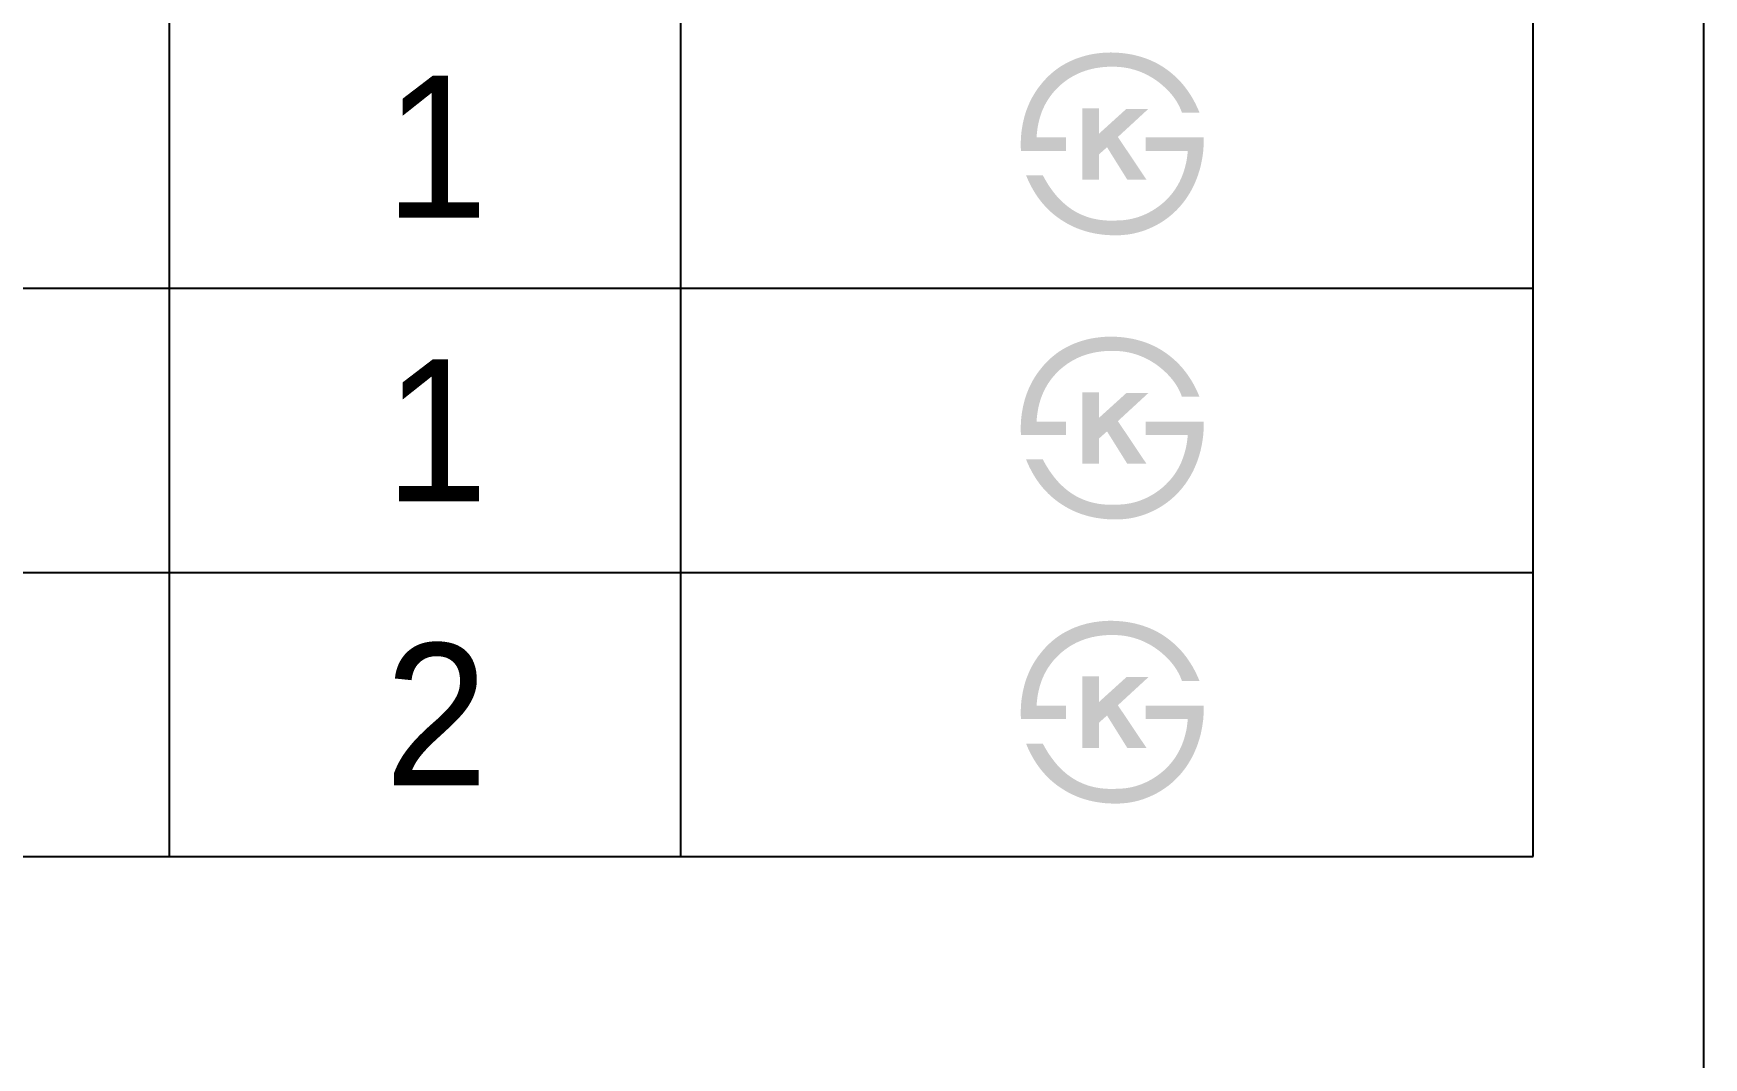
# Model space of a CAD drawing. Header units: millimetres. Extents: x 4685 to 8485, y -6769 to -4172.
# Drawn here: x 6191.1 to 6485.1, y -4737.6 to -4557.3 of the extents above; entities that cross this region are included whole.
import ezdxf
from ezdxf.enums import TextEntityAlignment as Align

# ---------------------------------------------------------------- set-up
doc = ezdxf.new("R2010")
doc.units = ezdxf.units.MM
doc.layers.add('TEXT', color=7, linetype='Continuous')
doc.layers.add('도각라인', color=7, linetype='Continuous')
doc.styles.add('타이틀', font='H2GTRM.TTF', dxfattribs={"height": 25})

msp = doc.modelspace()

# ---------------------------------------------------------------- hatches: boundary and pattern name
at = {"layer": 'TEXT'}
for points in [[(6364.95, -4578.01), (6364.93, -4577.6), (6364.92, -4577.19), (6364.92, -4576.78), (6364.92, -4576.37), (6364.94, -4575.97), (6364.96, -4575.57), (6364.99, -4575.17), (6365.03, -4574.77), (6365.08, -4574.38), (6365.14, -4573.98), (6365.21, -4573.59), (6365.28, -4573.2), (6365.36, -4572.81), (6365.46, -4572.43), (6365.55, -4572.04), (6365.66, -4571.66), (6365.78, -4571.28), (6365.91, -4570.89), (6366.05, -4570.52), (6366.2, -4570.15), (6366.35, -4569.79), (6366.51, -4569.43), (6366.69, -4569.08), (6366.86, -4568.73), (6367.05, -4568.39), (6367.25, -4568.06), (6367.45, -4567.73), (6367.66, -4567.41), (6367.88, -4567.09), (6368.11, -4566.78), (6368.35, -4566.48), (6368.85, -4565.86), (6369.12, -4565.56), (6369.4, -4565.26), (6369.68, -4564.97), (6369.97, -4564.7), (6370.26, -4564.43), (6370.57, -4564.17), (6370.88, -4563.92), (6371.2, -4563.67), (6371.52, -4563.44), (6371.85, -4563.22), (6372.19, -4563), (6372.54, -4562.8), (6372.89, -4562.6), (6373.25, -4562.42), (6373.62, -4562.24), (6374.02, -4562.06), (6374.43, -4561.88), (6374.84, -4561.73), (6375.27, -4561.58), (6375.69, -4561.44), (6376.13, -4561.32), (6376.56, -4561.2), (6377.01, -4561.1), (6377.46, -4561.01), (6377.92, -4560.93), (6378.38, -4560.87), (6378.85, -4560.81), (6379.33, -4560.76), (6379.81, -4560.73), (6380.3, -4560.71), (6380.79, -4560.7), (6381.55, -4560.72), (6381.93, -4560.74), (6382.3, -4560.77), (6382.67, -4560.8), (6383.03, -4560.84), (6383.39, -4560.89), (6383.75, -4560.94), (6384.1, -4561), (6384.45, -4561.06), (6384.79, -4561.13), (6385.13, -4561.21), (6385.47, -4561.3), (6385.8, -4561.39), (6386.13, -4561.48), (6386.46, -4561.59), (6386.78, -4561.7), (6387.1, -4561.81), (6387.41, -4561.93), (6387.72, -4562.06), (6388.03, -4562.2), (6388.33, -4562.34), (6388.63, -4562.49), (6388.93, -4562.64), (6389.22, -4562.8), (6389.51, -4562.97), (6389.79, -4563.14), (6390.07, -4563.32), (6390.35, -4563.51), (6390.62, -4563.7), (6390.89, -4563.9), (6391.15, -4564.1), (6391.57, -4564.45), (6391.98, -4564.8), (6392.38, -4565.18), (6392.76, -4565.56), (6393.13, -4565.96), (6393.49, -4566.37), (6393.83, -4566.8), (6394.16, -4567.24), (6394.48, -4567.7), (6394.79, -4568.17), (6395.09, -4568.65), (6395.37, -4569.15), (6395.64, -4569.66), (6395.89, -4570.18), (6396.14, -4570.72), (6396.37, -4571.27), (6396.37, -4571.27), (6393.27, -4571.27), (6393.27, -4571.27), (6393.21, -4571.09), (6393.14, -4570.92), (6393.07, -4570.74), (6393, -4570.57), (6392.93, -4570.4), (6392.85, -4570.23), (6392.76, -4570.06), (6392.67, -4569.89), (6392.58, -4569.72), (6392.49, -4569.55), (6392.39, -4569.39), (6392.28, -4569.22), (6392.18, -4569.06), (6392.07, -4568.89), (6391.95, -4568.73), (6391.83, -4568.57), (6391.71, -4568.4), (6391.58, -4568.24), (6391.32, -4567.93), (6391.04, -4567.61), (6390.74, -4567.3), (6390.43, -4566.99), (6390.1, -4566.69), (6389.76, -4566.39), (6389.4, -4566.09), (6389.17, -4565.91), (6388.94, -4565.74), (6388.7, -4565.57), (6388.47, -4565.41), (6388.23, -4565.26), (6387.99, -4565.11), (6387.75, -4564.96), (6387.5, -4564.83), (6387.26, -4564.69), (6387.01, -4564.57), (6386.76, -4564.44), (6386.5, -4564.33), (6386.25, -4564.22), (6386, -4564.11), (6385.74, -4564.02), (6385.48, -4563.92), (6385.22, -4563.84), (6384.95, -4563.75), (6384.69, -4563.68), (6384.42, -4563.61), (6384.15, -4563.54), (6383.88, -4563.48), (6383.61, -4563.43), (6383.33, -4563.38), (6383.06, -4563.34), (6382.78, -4563.3), (6382.5, -4563.27), (6382.21, -4563.25), (6381.93, -4563.23), (6381.64, -4563.21), (6381.36, -4563.2), (6381.07, -4563.2), (6380.72, -4563.2), (6380.37, -4563.21), (6380.03, -4563.23), (6379.7, -4563.25), (6379.37, -4563.28), (6379.04, -4563.32), (6378.71, -4563.36), (6378.39, -4563.41), (6378.07, -4563.46), (6377.76, -4563.53), (6377.45, -4563.59), (6377.14, -4563.67), (6376.84, -4563.75), (6376.54, -4563.84), (6376.24, -4563.93), (6375.95, -4564.04), (6375.66, -4564.14), (6375.38, -4564.26), (6375.1, -4564.38), (6374.82, -4564.5), (6374.55, -4564.64), (6374.28, -4564.78), (6374.01, -4564.93), (6373.75, -4565.08), (6373.49, -4565.24), (6373.24, -4565.4), (6372.99, -4565.58), (6372.74, -4565.76), (6372.5, -4565.94), (6372.26, -4566.14), (6372.02, -4566.33), (6371.79, -4566.54), (6371.56, -4566.76), (6371.33, -4566.98), (6371.11, -4567.21), (6370.9, -4567.44), (6370.69, -4567.67), (6370.49, -4567.91), (6370.3, -4568.16), (6370.12, -4568.4), (6369.94, -4568.66), (6369.76, -4568.91), (6369.6, -4569.17), (6369.44, -4569.44), (6369.29, -4569.71), (6369.14, -4569.98), (6369.01, -4570.26), (6368.87, -4570.55), (6368.75, -4570.83), (6368.63, -4571.12), (6368.52, -4571.42), (6368.42, -4571.72), (6368.32, -4572.02), (6368.23, -4572.33), (6368.15, -4572.65), (6368.07, -4572.96), (6368, -4573.28), (6367.94, -4573.61), (6367.88, -4573.94), (6367.83, -4574.28), (6367.79, -4574.61), (6367.75, -4574.96), (6367.72, -4575.31), (6367.7, -4575.66), (6367.7, -4575.66), (6372.88, -4575.66), (6372.88, -4575.66), (6372.88, -4575.66), (6372.88, -4578.01), (6372.88, -4578.01), (6372.88, -4578.01), (6364.95, -4578.01)], [(6378.71, -4574.97), (6383.51, -4570.62), (6387.38, -4570.62), (6382.01, -4575.57), (6387.04, -4583.07), (6383.66, -4583.07), (6380.1, -4577.37), (6378.71, -4578.61), (6378.71, -4583.07), (6375.76, -4583.07), (6375.76, -4570.5), (6378.71, -4570.5)], [(6397.12, -4575.66), (6397.12, -4576.1), (6397.12, -4576.53), (6397.1, -4576.97), (6397.08, -4577.4), (6397.05, -4577.83), (6397.01, -4578.26), (6396.95, -4578.68), (6396.89, -4579.1), (6396.82, -4579.52), (6396.74, -4579.94), (6396.65, -4580.35), (6396.56, -4580.77), (6396.45, -4581.18), (6396.33, -4581.58), (6396.2, -4581.99), (6396.07, -4582.39), (6395.93, -4582.77), (6395.78, -4583.15), (6395.62, -4583.53), (6395.46, -4583.9), (6395.29, -4584.26), (6395.11, -4584.62), (6394.92, -4584.97), (6394.73, -4585.31), (6394.52, -4585.65), (6394.31, -4585.99), (6394.09, -4586.31), (6393.87, -4586.64), (6393.63, -4586.95), (6393.39, -4587.26), (6393.14, -4587.57), (6392.88, -4587.86), (6392.61, -4588.16), (6392.34, -4588.44), (6392.05, -4588.72), (6391.77, -4588.98), (6391.48, -4589.24), (6391.18, -4589.49), (6390.88, -4589.73), (6390.57, -4589.96), (6390.25, -4590.19), (6389.93, -4590.4), (6389.61, -4590.61), (6389.28, -4590.81), (6388.94, -4591), (6388.6, -4591.18), (6388.25, -4591.35), (6387.89, -4591.52), (6387.53, -4591.68), (6387.16, -4591.83), (6386.78, -4591.98), (6386.41, -4592.11), (6386.03, -4592.23), (6385.65, -4592.34), (6385.26, -4592.44), (6384.88, -4592.53), (6384.49, -4592.61), (6384.09, -4592.68), (6383.7, -4592.74), (6383.3, -4592.78), (6382.9, -4592.82), (6382.49, -4592.85), (6382.08, -4592.86), (6381.67, -4592.87), (6381.01, -4592.86), (6380.35, -4592.84), (6379.71, -4592.79), (6379.07, -4592.72), (6378.45, -4592.63), (6378.14, -4592.58), (6377.83, -4592.52), (6377.53, -4592.46), (6377.23, -4592.39), (6376.93, -4592.32), (6376.64, -4592.24), (6376.35, -4592.16), (6376.06, -4592.07), (6375.77, -4591.98), (6375.48, -4591.88), (6375.2, -4591.78), (6374.92, -4591.67), (6374.64, -4591.56), (6374.37, -4591.44), (6374.1, -4591.31), (6373.83, -4591.19), (6373.56, -4591.05), (6373.29, -4590.91), (6373.03, -4590.77), (6372.77, -4590.62), (6372.52, -4590.46), (6371.99, -4590.13), (6371.73, -4589.95), (6371.47, -4589.77), (6371.22, -4589.58), (6370.97, -4589.39), (6370.72, -4589.19), (6370.48, -4588.98), (6370.24, -4588.78), (6370.01, -4588.56), (6369.78, -4588.35), (6369.56, -4588.12), (6369.34, -4587.9), (6369.12, -4587.66), (6368.91, -4587.43), (6368.7, -4587.18), (6368.5, -4586.94), (6368.3, -4586.68), (6368.11, -4586.43), (6367.92, -4586.16), (6367.74, -4585.9), (6367.56, -4585.63), (6367.38, -4585.35), (6367.21, -4585.07), (6367.04, -4584.78), (6366.88, -4584.49), (6366.72, -4584.19), (6366.56, -4583.89), (6366.41, -4583.59), (6366.12, -4582.96), (6365.85, -4582.31), (6365.85, -4582.31), (6368.8, -4582.31), (6368.8, -4582.31), (6369.03, -4582.74), (6369.26, -4583.15), (6369.5, -4583.55), (6369.74, -4583.94), (6369.99, -4584.32), (6370.25, -4584.69), (6370.51, -4585.04), (6370.77, -4585.39), (6371.04, -4585.72), (6371.31, -4586.04), (6371.59, -4586.35), (6371.88, -4586.65), (6372.17, -4586.93), (6372.47, -4587.2), (6372.77, -4587.46), (6373.07, -4587.71), (6373.3, -4587.89), (6373.53, -4588.05), (6373.76, -4588.22), (6373.99, -4588.37), (6374.23, -4588.52), (6374.47, -4588.66), (6374.71, -4588.8), (6374.96, -4588.93), (6375.21, -4589.05), (6375.46, -4589.17), (6375.71, -4589.29), (6375.97, -4589.39), (6376.23, -4589.49), (6376.49, -4589.59), (6376.76, -4589.68), (6377.03, -4589.76), (6377.3, -4589.84), (6377.57, -4589.91), (6377.85, -4589.97), (6378.13, -4590.03), (6378.41, -4590.08), (6378.69, -4590.13), (6378.98, -4590.17), (6379.27, -4590.2), (6379.56, -4590.23), (6379.86, -4590.26), (6380.16, -4590.27), (6380.46, -4590.28), (6380.76, -4590.29), (6381.07, -4590.29), (6381.38, -4590.28), (6382.24, -4590.25), (6382.51, -4590.24), (6382.78, -4590.22), (6383.05, -4590.2), (6383.32, -4590.17), (6383.58, -4590.13), (6383.85, -4590.09), (6384.11, -4590.04), (6384.37, -4589.99), (6384.63, -4589.93), (6384.89, -4589.86), (6385.14, -4589.8), (6385.39, -4589.72), (6385.65, -4589.64), (6385.9, -4589.55), (6386.15, -4589.46), (6386.39, -4589.36), (6386.64, -4589.26), (6386.88, -4589.15), (6387.12, -4589.04), (6387.36, -4588.92), (6387.6, -4588.79), (6387.84, -4588.66), (6388.07, -4588.53), (6388.31, -4588.38), (6388.54, -4588.24), (6388.77, -4588.08), (6389, -4587.92), (6389.22, -4587.76), (6389.45, -4587.59), (6389.67, -4587.41), (6389.93, -4587.2), (6390.18, -4586.98), (6390.42, -4586.75), (6390.65, -4586.52), (6390.88, -4586.28), (6391.1, -4586.04), (6391.31, -4585.8), (6391.52, -4585.55), (6391.72, -4585.29), (6391.91, -4585.03), (6392.1, -4584.76), (6392.27, -4584.49), (6392.44, -4584.22), (6392.61, -4583.93), (6392.76, -4583.65), (6392.91, -4583.36), (6393.05, -4583.06), (6393.19, -4582.76), (6393.31, -4582.45), (6393.43, -4582.14), (6393.55, -4581.82), (6393.65, -4581.5), (6393.75, -4581.18), (6393.84, -4580.84), (6393.93, -4580.51), (6394.01, -4580.17), (6394.08, -4579.82), (6394.14, -4579.47), (6394.19, -4579.11), (6394.24, -4578.75), (6394.28, -4578.38), (6394.32, -4578.01), (6394.32, -4578.01), (6386.89, -4578.01), (6386.89, -4578.01), (6386.89, -4578.01), (6386.89, -4575.66), (6386.89, -4575.66), (6386.89, -4575.66), (6397.12, -4575.66)], [(6364.95, -4628.01), (6364.93, -4627.6), (6364.92, -4627.19), (6364.92, -4626.78), (6364.92, -4626.37), (6364.94, -4625.97), (6364.96, -4625.57), (6364.99, -4625.17), (6365.03, -4624.77), (6365.08, -4624.38), (6365.14, -4623.98), (6365.21, -4623.59), (6365.28, -4623.2), (6365.36, -4622.81), (6365.46, -4622.43), (6365.55, -4622.04), (6365.66, -4621.66), (6365.78, -4621.28), (6365.91, -4620.89), (6366.05, -4620.52), (6366.2, -4620.15), (6366.35, -4619.79), (6366.51, -4619.43), (6366.69, -4619.08), (6366.86, -4618.73), (6367.05, -4618.39), (6367.25, -4618.06), (6367.45, -4617.73), (6367.66, -4617.41), (6367.88, -4617.09), (6368.11, -4616.78), (6368.35, -4616.48), (6368.85, -4615.86), (6369.12, -4615.56), (6369.4, -4615.26), (6369.68, -4614.97), (6369.97, -4614.7), (6370.26, -4614.43), (6370.57, -4614.17), (6370.88, -4613.92), (6371.2, -4613.67), (6371.52, -4613.44), (6371.85, -4613.22), (6372.19, -4613), (6372.54, -4612.8), (6372.89, -4612.6), (6373.25, -4612.42), (6373.62, -4612.24), (6374.02, -4612.06), (6374.43, -4611.88), (6374.84, -4611.73), (6375.27, -4611.58), (6375.69, -4611.44), (6376.13, -4611.32), (6376.56, -4611.2), (6377.01, -4611.1), (6377.46, -4611.01), (6377.92, -4610.93), (6378.38, -4610.87), (6378.85, -4610.81), (6379.33, -4610.76), (6379.81, -4610.73), (6380.3, -4610.71), (6380.79, -4610.7), (6381.55, -4610.72), (6381.93, -4610.74), (6382.3, -4610.77), (6382.67, -4610.8), (6383.03, -4610.84), (6383.39, -4610.89), (6383.75, -4610.94), (6384.1, -4611), (6384.45, -4611.06), (6384.79, -4611.13), (6385.13, -4611.21), (6385.47, -4611.3), (6385.8, -4611.39), (6386.13, -4611.48), (6386.46, -4611.59), (6386.78, -4611.7), (6387.1, -4611.81), (6387.41, -4611.93), (6387.72, -4612.06), (6388.03, -4612.2), (6388.33, -4612.34), (6388.63, -4612.49), (6388.93, -4612.64), (6389.22, -4612.8), (6389.51, -4612.97), (6389.79, -4613.14), (6390.07, -4613.32), (6390.35, -4613.51), (6390.62, -4613.7), (6390.89, -4613.9), (6391.15, -4614.1), (6391.57, -4614.45), (6391.98, -4614.8), (6392.38, -4615.18), (6392.76, -4615.56), (6393.13, -4615.96), (6393.49, -4616.37), (6393.83, -4616.8), (6394.16, -4617.24), (6394.48, -4617.7), (6394.79, -4618.17), (6395.09, -4618.65), (6395.37, -4619.15), (6395.64, -4619.66), (6395.89, -4620.18), (6396.14, -4620.72), (6396.37, -4621.27), (6396.37, -4621.27), (6393.27, -4621.27), (6393.27, -4621.27), (6393.21, -4621.09), (6393.14, -4620.92), (6393.07, -4620.74), (6393, -4620.57), (6392.93, -4620.4), (6392.85, -4620.23), (6392.76, -4620.06), (6392.67, -4619.89), (6392.58, -4619.72), (6392.49, -4619.55), (6392.39, -4619.39), (6392.28, -4619.22), (6392.18, -4619.06), (6392.07, -4618.89), (6391.95, -4618.73), (6391.83, -4618.57), (6391.71, -4618.4), (6391.58, -4618.24), (6391.32, -4617.93), (6391.04, -4617.61), (6390.74, -4617.3), (6390.43, -4616.99), (6390.1, -4616.69), (6389.76, -4616.39), (6389.4, -4616.09), (6389.17, -4615.91), (6388.94, -4615.74), (6388.7, -4615.57), (6388.47, -4615.41), (6388.23, -4615.26), (6387.99, -4615.11), (6387.75, -4614.96), (6387.5, -4614.83), (6387.26, -4614.69), (6387.01, -4614.57), (6386.76, -4614.44), (6386.5, -4614.33), (6386.25, -4614.22), (6386, -4614.11), (6385.74, -4614.02), (6385.48, -4613.92), (6385.22, -4613.84), (6384.95, -4613.75), (6384.69, -4613.68), (6384.42, -4613.61), (6384.15, -4613.54), (6383.88, -4613.48), (6383.61, -4613.43), (6383.33, -4613.38), (6383.06, -4613.34), (6382.78, -4613.3), (6382.5, -4613.27), (6382.21, -4613.25), (6381.93, -4613.23), (6381.64, -4613.21), (6381.36, -4613.2), (6381.07, -4613.2), (6380.72, -4613.2), (6380.37, -4613.21), (6380.03, -4613.23), (6379.7, -4613.25), (6379.37, -4613.28), (6379.04, -4613.32), (6378.71, -4613.36), (6378.39, -4613.41), (6378.07, -4613.46), (6377.76, -4613.53), (6377.45, -4613.59), (6377.14, -4613.67), (6376.84, -4613.75), (6376.54, -4613.84), (6376.24, -4613.93), (6375.95, -4614.04), (6375.66, -4614.14), (6375.38, -4614.26), (6375.1, -4614.38), (6374.82, -4614.5), (6374.55, -4614.64), (6374.28, -4614.78), (6374.01, -4614.93), (6373.75, -4615.08), (6373.49, -4615.24), (6373.24, -4615.4), (6372.99, -4615.58), (6372.74, -4615.76), (6372.5, -4615.94), (6372.26, -4616.14), (6372.02, -4616.33), (6371.79, -4616.54), (6371.56, -4616.76), (6371.33, -4616.98), (6371.11, -4617.21), (6370.9, -4617.44), (6370.69, -4617.67), (6370.49, -4617.91), (6370.3, -4618.16), (6370.12, -4618.4), (6369.94, -4618.66), (6369.76, -4618.91), (6369.6, -4619.17), (6369.44, -4619.44), (6369.29, -4619.71), (6369.14, -4619.98), (6369.01, -4620.26), (6368.87, -4620.55), (6368.75, -4620.83), (6368.63, -4621.12), (6368.52, -4621.42), (6368.42, -4621.72), (6368.32, -4622.02), (6368.23, -4622.33), (6368.15, -4622.65), (6368.07, -4622.96), (6368, -4623.28), (6367.94, -4623.61), (6367.88, -4623.94), (6367.83, -4624.28), (6367.79, -4624.61), (6367.75, -4624.96), (6367.72, -4625.31), (6367.7, -4625.66), (6367.7, -4625.66), (6372.88, -4625.66), (6372.88, -4625.66), (6372.88, -4625.66), (6372.88, -4628.01), (6372.88, -4628.01), (6372.88, -4628.01), (6364.95, -4628.01)], [(6378.71, -4624.97), (6383.51, -4620.62), (6387.38, -4620.62), (6382.01, -4625.57), (6387.04, -4633.07), (6383.66, -4633.07), (6380.1, -4627.37), (6378.71, -4628.61), (6378.71, -4633.07), (6375.76, -4633.07), (6375.76, -4620.5), (6378.71, -4620.5)], [(6397.12, -4625.66), (6397.12, -4626.1), (6397.12, -4626.53), (6397.1, -4626.97), (6397.08, -4627.4), (6397.05, -4627.83), (6397.01, -4628.26), (6396.95, -4628.68), (6396.89, -4629.1), (6396.82, -4629.52), (6396.74, -4629.94), (6396.65, -4630.35), (6396.56, -4630.77), (6396.45, -4631.18), (6396.33, -4631.58), (6396.2, -4631.99), (6396.07, -4632.39), (6395.93, -4632.77), (6395.78, -4633.15), (6395.62, -4633.53), (6395.46, -4633.9), (6395.29, -4634.26), (6395.11, -4634.62), (6394.92, -4634.97), (6394.73, -4635.31), (6394.52, -4635.65), (6394.31, -4635.99), (6394.09, -4636.31), (6393.87, -4636.64), (6393.63, -4636.95), (6393.39, -4637.26), (6393.14, -4637.57), (6392.88, -4637.86), (6392.61, -4638.16), (6392.34, -4638.44), (6392.05, -4638.72), (6391.77, -4638.98), (6391.48, -4639.24), (6391.18, -4639.49), (6390.88, -4639.73), (6390.57, -4639.96), (6390.25, -4640.19), (6389.93, -4640.4), (6389.61, -4640.61), (6389.28, -4640.81), (6388.94, -4641), (6388.6, -4641.18), (6388.25, -4641.35), (6387.89, -4641.52), (6387.53, -4641.68), (6387.16, -4641.83), (6386.78, -4641.98), (6386.41, -4642.11), (6386.03, -4642.23), (6385.65, -4642.34), (6385.26, -4642.44), (6384.88, -4642.53), (6384.49, -4642.61), (6384.09, -4642.68), (6383.7, -4642.74), (6383.3, -4642.78), (6382.9, -4642.82), (6382.49, -4642.85), (6382.08, -4642.86), (6381.67, -4642.87), (6381.01, -4642.86), (6380.35, -4642.84), (6379.71, -4642.79), (6379.07, -4642.72), (6378.45, -4642.63), (6378.14, -4642.58), (6377.83, -4642.52), (6377.53, -4642.46), (6377.23, -4642.39), (6376.93, -4642.32), (6376.64, -4642.24), (6376.35, -4642.16), (6376.06, -4642.07), (6375.77, -4641.98), (6375.48, -4641.88), (6375.2, -4641.78), (6374.92, -4641.67), (6374.64, -4641.56), (6374.37, -4641.44), (6374.1, -4641.31), (6373.83, -4641.19), (6373.56, -4641.05), (6373.29, -4640.91), (6373.03, -4640.77), (6372.77, -4640.62), (6372.52, -4640.46), (6371.99, -4640.13), (6371.73, -4639.95), (6371.47, -4639.77), (6371.22, -4639.58), (6370.97, -4639.39), (6370.72, -4639.19), (6370.48, -4638.98), (6370.24, -4638.78), (6370.01, -4638.56), (6369.78, -4638.35), (6369.56, -4638.12), (6369.34, -4637.9), (6369.12, -4637.66), (6368.91, -4637.43), (6368.7, -4637.18), (6368.5, -4636.94), (6368.3, -4636.68), (6368.11, -4636.43), (6367.92, -4636.16), (6367.74, -4635.9), (6367.56, -4635.63), (6367.38, -4635.35), (6367.21, -4635.07), (6367.04, -4634.78), (6366.88, -4634.49), (6366.72, -4634.19), (6366.56, -4633.89), (6366.41, -4633.59), (6366.12, -4632.96), (6365.85, -4632.31), (6365.85, -4632.31), (6368.8, -4632.31), (6368.8, -4632.31), (6369.03, -4632.74), (6369.26, -4633.15), (6369.5, -4633.55), (6369.74, -4633.94), (6369.99, -4634.32), (6370.25, -4634.69), (6370.51, -4635.04), (6370.77, -4635.39), (6371.04, -4635.72), (6371.31, -4636.04), (6371.59, -4636.35), (6371.88, -4636.65), (6372.17, -4636.93), (6372.47, -4637.2), (6372.77, -4637.46), (6373.07, -4637.71), (6373.3, -4637.89), (6373.53, -4638.05), (6373.76, -4638.22), (6373.99, -4638.37), (6374.23, -4638.52), (6374.47, -4638.66), (6374.71, -4638.8), (6374.96, -4638.93), (6375.21, -4639.05), (6375.46, -4639.17), (6375.71, -4639.29), (6375.97, -4639.39), (6376.23, -4639.49), (6376.49, -4639.59), (6376.76, -4639.68), (6377.03, -4639.76), (6377.3, -4639.84), (6377.57, -4639.91), (6377.85, -4639.97), (6378.13, -4640.03), (6378.41, -4640.08), (6378.69, -4640.13), (6378.98, -4640.17), (6379.27, -4640.2), (6379.56, -4640.23), (6379.86, -4640.26), (6380.16, -4640.27), (6380.46, -4640.28), (6380.76, -4640.29), (6381.07, -4640.29), (6381.38, -4640.28), (6382.24, -4640.25), (6382.51, -4640.24), (6382.78, -4640.22), (6383.05, -4640.2), (6383.32, -4640.17), (6383.58, -4640.13), (6383.85, -4640.09), (6384.11, -4640.04), (6384.37, -4639.99), (6384.63, -4639.93), (6384.89, -4639.86), (6385.14, -4639.8), (6385.39, -4639.72), (6385.65, -4639.64), (6385.9, -4639.55), (6386.15, -4639.46), (6386.39, -4639.36), (6386.64, -4639.26), (6386.88, -4639.15), (6387.12, -4639.04), (6387.36, -4638.92), (6387.6, -4638.79), (6387.84, -4638.66), (6388.07, -4638.53), (6388.31, -4638.38), (6388.54, -4638.24), (6388.77, -4638.08), (6389, -4637.92), (6389.22, -4637.76), (6389.45, -4637.59), (6389.67, -4637.41), (6389.93, -4637.2), (6390.18, -4636.98), (6390.42, -4636.75), (6390.65, -4636.52), (6390.88, -4636.28), (6391.1, -4636.04), (6391.31, -4635.8), (6391.52, -4635.55), (6391.72, -4635.29), (6391.91, -4635.03), (6392.1, -4634.76), (6392.27, -4634.49), (6392.44, -4634.22), (6392.61, -4633.93), (6392.76, -4633.65), (6392.91, -4633.36), (6393.05, -4633.06), (6393.19, -4632.76), (6393.31, -4632.45), (6393.43, -4632.14), (6393.55, -4631.82), (6393.65, -4631.5), (6393.75, -4631.18), (6393.84, -4630.84), (6393.93, -4630.51), (6394.01, -4630.17), (6394.08, -4629.82), (6394.14, -4629.47), (6394.19, -4629.11), (6394.24, -4628.75), (6394.28, -4628.38), (6394.32, -4628.01), (6394.32, -4628.01), (6386.89, -4628.01), (6386.89, -4628.01), (6386.89, -4628.01), (6386.89, -4625.66), (6386.89, -4625.66), (6386.89, -4625.66), (6397.12, -4625.66)], [(6364.95, -4678.01), (6364.93, -4677.6), (6364.92, -4677.19), (6364.92, -4676.78), (6364.92, -4676.37), (6364.94, -4675.97), (6364.96, -4675.57), (6364.99, -4675.17), (6365.03, -4674.77), (6365.08, -4674.38), (6365.14, -4673.98), (6365.21, -4673.59), (6365.28, -4673.2), (6365.36, -4672.81), (6365.46, -4672.43), (6365.55, -4672.04), (6365.66, -4671.66), (6365.78, -4671.28), (6365.91, -4670.89), (6366.05, -4670.52), (6366.2, -4670.15), (6366.35, -4669.79), (6366.51, -4669.43), (6366.69, -4669.08), (6366.86, -4668.73), (6367.05, -4668.39), (6367.25, -4668.06), (6367.45, -4667.73), (6367.66, -4667.41), (6367.88, -4667.09), (6368.11, -4666.78), (6368.35, -4666.48), (6368.85, -4665.86), (6369.12, -4665.56), (6369.4, -4665.26), (6369.68, -4664.97), (6369.97, -4664.7), (6370.26, -4664.43), (6370.57, -4664.17), (6370.88, -4663.92), (6371.2, -4663.67), (6371.52, -4663.44), (6371.85, -4663.22), (6372.19, -4663), (6372.54, -4662.8), (6372.89, -4662.6), (6373.25, -4662.42), (6373.62, -4662.24), (6374.02, -4662.06), (6374.43, -4661.88), (6374.84, -4661.73), (6375.27, -4661.58), (6375.69, -4661.44), (6376.13, -4661.32), (6376.56, -4661.2), (6377.01, -4661.1), (6377.46, -4661.01), (6377.92, -4660.93), (6378.38, -4660.87), (6378.85, -4660.81), (6379.33, -4660.76), (6379.81, -4660.73), (6380.3, -4660.71), (6380.79, -4660.7), (6381.55, -4660.72), (6381.93, -4660.74), (6382.3, -4660.77), (6382.67, -4660.8), (6383.03, -4660.84), (6383.39, -4660.89), (6383.75, -4660.94), (6384.1, -4661), (6384.45, -4661.06), (6384.79, -4661.13), (6385.13, -4661.21), (6385.47, -4661.3), (6385.8, -4661.39), (6386.13, -4661.48), (6386.46, -4661.59), (6386.78, -4661.7), (6387.1, -4661.81), (6387.41, -4661.93), (6387.72, -4662.06), (6388.03, -4662.2), (6388.33, -4662.34), (6388.63, -4662.49), (6388.93, -4662.64), (6389.22, -4662.8), (6389.51, -4662.97), (6389.79, -4663.14), (6390.07, -4663.32), (6390.35, -4663.51), (6390.62, -4663.7), (6390.89, -4663.9), (6391.15, -4664.1), (6391.57, -4664.45), (6391.98, -4664.8), (6392.38, -4665.18), (6392.76, -4665.56), (6393.13, -4665.96), (6393.49, -4666.37), (6393.83, -4666.8), (6394.16, -4667.24), (6394.48, -4667.7), (6394.79, -4668.17), (6395.09, -4668.65), (6395.37, -4669.15), (6395.64, -4669.66), (6395.89, -4670.18), (6396.14, -4670.72), (6396.37, -4671.27), (6396.37, -4671.27), (6393.27, -4671.27), (6393.27, -4671.27), (6393.21, -4671.09), (6393.14, -4670.92), (6393.07, -4670.74), (6393, -4670.57), (6392.93, -4670.4), (6392.85, -4670.23), (6392.76, -4670.06), (6392.67, -4669.89), (6392.58, -4669.72), (6392.49, -4669.55), (6392.39, -4669.39), (6392.28, -4669.22), (6392.18, -4669.06), (6392.07, -4668.89), (6391.95, -4668.73), (6391.83, -4668.57), (6391.71, -4668.4), (6391.58, -4668.24), (6391.32, -4667.93), (6391.04, -4667.61), (6390.74, -4667.3), (6390.43, -4666.99), (6390.1, -4666.69), (6389.76, -4666.39), (6389.4, -4666.09), (6389.17, -4665.91), (6388.94, -4665.74), (6388.7, -4665.57), (6388.47, -4665.41), (6388.23, -4665.26), (6387.99, -4665.11), (6387.75, -4664.96), (6387.5, -4664.83), (6387.26, -4664.69), (6387.01, -4664.57), (6386.76, -4664.44), (6386.5, -4664.33), (6386.25, -4664.22), (6386, -4664.11), (6385.74, -4664.02), (6385.48, -4663.92), (6385.22, -4663.84), (6384.95, -4663.75), (6384.69, -4663.68), (6384.42, -4663.61), (6384.15, -4663.54), (6383.88, -4663.48), (6383.61, -4663.43), (6383.33, -4663.38), (6383.06, -4663.34), (6382.78, -4663.3), (6382.5, -4663.27), (6382.21, -4663.25), (6381.93, -4663.23), (6381.64, -4663.21), (6381.36, -4663.2), (6381.07, -4663.2), (6380.72, -4663.2), (6380.37, -4663.21), (6380.03, -4663.23), (6379.7, -4663.25), (6379.37, -4663.28), (6379.04, -4663.32), (6378.71, -4663.36), (6378.39, -4663.41), (6378.07, -4663.46), (6377.76, -4663.53), (6377.45, -4663.59), (6377.14, -4663.67), (6376.84, -4663.75), (6376.54, -4663.84), (6376.24, -4663.93), (6375.95, -4664.04), (6375.66, -4664.14), (6375.38, -4664.26), (6375.1, -4664.38), (6374.82, -4664.5), (6374.55, -4664.64), (6374.28, -4664.78), (6374.01, -4664.93), (6373.75, -4665.08), (6373.49, -4665.24), (6373.24, -4665.4), (6372.99, -4665.58), (6372.74, -4665.76), (6372.5, -4665.94), (6372.26, -4666.14), (6372.02, -4666.33), (6371.79, -4666.54), (6371.56, -4666.76), (6371.33, -4666.98), (6371.11, -4667.21), (6370.9, -4667.44), (6370.69, -4667.67), (6370.49, -4667.91), (6370.3, -4668.16), (6370.12, -4668.4), (6369.94, -4668.66), (6369.76, -4668.91), (6369.6, -4669.17), (6369.44, -4669.44), (6369.29, -4669.71), (6369.14, -4669.98), (6369.01, -4670.26), (6368.87, -4670.55), (6368.75, -4670.83), (6368.63, -4671.12), (6368.52, -4671.42), (6368.42, -4671.72), (6368.32, -4672.02), (6368.23, -4672.33), (6368.15, -4672.65), (6368.07, -4672.96), (6368, -4673.28), (6367.94, -4673.61), (6367.88, -4673.94), (6367.83, -4674.28), (6367.79, -4674.61), (6367.75, -4674.96), (6367.72, -4675.31), (6367.7, -4675.66), (6367.7, -4675.66), (6372.88, -4675.66), (6372.88, -4675.66), (6372.88, -4675.66), (6372.88, -4678.01), (6372.88, -4678.01), (6372.88, -4678.01), (6364.95, -4678.01)], [(6378.71, -4674.97), (6383.51, -4670.62), (6387.38, -4670.62), (6382.01, -4675.57), (6387.04, -4683.07), (6383.66, -4683.07), (6380.1, -4677.37), (6378.71, -4678.61), (6378.71, -4683.07), (6375.76, -4683.07), (6375.76, -4670.5), (6378.71, -4670.5)], [(6397.12, -4675.66), (6397.12, -4676.1), (6397.12, -4676.53), (6397.1, -4676.97), (6397.08, -4677.4), (6397.05, -4677.83), (6397.01, -4678.26), (6396.95, -4678.68), (6396.89, -4679.1), (6396.82, -4679.52), (6396.74, -4679.94), (6396.65, -4680.35), (6396.56, -4680.77), (6396.45, -4681.18), (6396.33, -4681.58), (6396.2, -4681.99), (6396.07, -4682.39), (6395.93, -4682.77), (6395.78, -4683.15), (6395.62, -4683.53), (6395.46, -4683.9), (6395.29, -4684.26), (6395.11, -4684.62), (6394.92, -4684.97), (6394.73, -4685.31), (6394.52, -4685.65), (6394.31, -4685.99), (6394.09, -4686.31), (6393.87, -4686.64), (6393.63, -4686.95), (6393.39, -4687.26), (6393.14, -4687.57), (6392.88, -4687.86), (6392.61, -4688.16), (6392.34, -4688.44), (6392.05, -4688.72), (6391.77, -4688.98), (6391.48, -4689.24), (6391.18, -4689.49), (6390.88, -4689.73), (6390.57, -4689.96), (6390.25, -4690.19), (6389.93, -4690.4), (6389.61, -4690.61), (6389.28, -4690.81), (6388.94, -4691), (6388.6, -4691.18), (6388.25, -4691.35), (6387.89, -4691.52), (6387.53, -4691.68), (6387.16, -4691.83), (6386.78, -4691.98), (6386.41, -4692.11), (6386.03, -4692.23), (6385.65, -4692.34), (6385.26, -4692.44), (6384.88, -4692.53), (6384.49, -4692.61), (6384.09, -4692.68), (6383.7, -4692.74), (6383.3, -4692.78), (6382.9, -4692.82), (6382.49, -4692.85), (6382.08, -4692.86), (6381.67, -4692.87), (6381.01, -4692.86), (6380.35, -4692.84), (6379.71, -4692.79), (6379.07, -4692.72), (6378.45, -4692.63), (6378.14, -4692.58), (6377.83, -4692.52), (6377.53, -4692.46), (6377.23, -4692.39), (6376.93, -4692.32), (6376.64, -4692.24), (6376.35, -4692.16), (6376.06, -4692.07), (6375.77, -4691.98), (6375.48, -4691.88), (6375.2, -4691.78), (6374.92, -4691.67), (6374.64, -4691.56), (6374.37, -4691.44), (6374.1, -4691.31), (6373.83, -4691.19), (6373.56, -4691.05), (6373.29, -4690.91), (6373.03, -4690.77), (6372.77, -4690.62), (6372.52, -4690.46), (6371.99, -4690.13), (6371.73, -4689.95), (6371.47, -4689.77), (6371.22, -4689.58), (6370.97, -4689.39), (6370.72, -4689.19), (6370.48, -4688.98), (6370.24, -4688.78), (6370.01, -4688.56), (6369.78, -4688.35), (6369.56, -4688.12), (6369.34, -4687.9), (6369.12, -4687.66), (6368.91, -4687.43), (6368.7, -4687.18), (6368.5, -4686.94), (6368.3, -4686.68), (6368.11, -4686.43), (6367.92, -4686.16), (6367.74, -4685.9), (6367.56, -4685.63), (6367.38, -4685.35), (6367.21, -4685.07), (6367.04, -4684.78), (6366.88, -4684.49), (6366.72, -4684.19), (6366.56, -4683.89), (6366.41, -4683.59), (6366.12, -4682.96), (6365.85, -4682.31), (6365.85, -4682.31), (6368.8, -4682.31), (6368.8, -4682.31), (6369.03, -4682.74), (6369.26, -4683.15), (6369.5, -4683.55), (6369.74, -4683.94), (6369.99, -4684.32), (6370.25, -4684.69), (6370.51, -4685.04), (6370.77, -4685.39), (6371.04, -4685.72), (6371.31, -4686.04), (6371.59, -4686.35), (6371.88, -4686.65), (6372.17, -4686.93), (6372.47, -4687.2), (6372.77, -4687.46), (6373.07, -4687.71), (6373.3, -4687.89), (6373.53, -4688.05), (6373.76, -4688.22), (6373.99, -4688.37), (6374.23, -4688.52), (6374.47, -4688.66), (6374.71, -4688.8), (6374.96, -4688.93), (6375.21, -4689.05), (6375.46, -4689.17), (6375.71, -4689.29), (6375.97, -4689.39), (6376.23, -4689.49), (6376.49, -4689.59), (6376.76, -4689.68), (6377.03, -4689.76), (6377.3, -4689.84), (6377.57, -4689.91), (6377.85, -4689.97), (6378.13, -4690.03), (6378.41, -4690.08), (6378.69, -4690.13), (6378.98, -4690.17), (6379.27, -4690.2), (6379.56, -4690.23), (6379.86, -4690.26), (6380.16, -4690.27), (6380.46, -4690.28), (6380.76, -4690.29), (6381.07, -4690.29), (6381.38, -4690.28), (6382.24, -4690.25), (6382.51, -4690.24), (6382.78, -4690.22), (6383.05, -4690.2), (6383.32, -4690.17), (6383.58, -4690.13), (6383.85, -4690.09), (6384.11, -4690.04), (6384.37, -4689.99), (6384.63, -4689.93), (6384.89, -4689.86), (6385.14, -4689.8), (6385.39, -4689.72), (6385.65, -4689.64), (6385.9, -4689.55), (6386.15, -4689.46), (6386.39, -4689.36), (6386.64, -4689.26), (6386.88, -4689.15), (6387.12, -4689.04), (6387.36, -4688.92), (6387.6, -4688.79), (6387.84, -4688.66), (6388.07, -4688.53), (6388.31, -4688.38), (6388.54, -4688.24), (6388.77, -4688.08), (6389, -4687.92), (6389.22, -4687.76), (6389.45, -4687.59), (6389.67, -4687.41), (6389.93, -4687.2), (6390.18, -4686.98), (6390.42, -4686.75), (6390.65, -4686.52), (6390.88, -4686.28), (6391.1, -4686.04), (6391.31, -4685.8), (6391.52, -4685.55), (6391.72, -4685.29), (6391.91, -4685.03), (6392.1, -4684.76), (6392.27, -4684.49), (6392.44, -4684.22), (6392.61, -4683.93), (6392.76, -4683.65), (6392.91, -4683.36), (6393.05, -4683.06), (6393.19, -4682.76), (6393.31, -4682.45), (6393.43, -4682.14), (6393.55, -4681.82), (6393.65, -4681.5), (6393.75, -4681.18), (6393.84, -4680.84), (6393.93, -4680.51), (6394.01, -4680.17), (6394.08, -4679.82), (6394.14, -4679.47), (6394.19, -4679.11), (6394.24, -4678.75), (6394.28, -4678.38), (6394.32, -4678.01), (6394.32, -4678.01), (6386.89, -4678.01), (6386.89, -4678.01), (6386.89, -4678.01), (6386.89, -4675.66), (6386.89, -4675.66), (6386.89, -4675.66), (6397.12, -4675.66)]]:
    msp.add_hatch(color=256, dxfattribs=at).paths.add_polyline_path(points, flags=0)

# ---------------------------------------------------------------- linework, layer by layer
at = {"layer": '도각라인', "color": 7}
for p, q in [((6485.1, -4172.18), (6485.1, -6702.18)), ((6215.1, -4652.18), (6215.1, -4402.18)), ((6305.1, -4652.18), (6305.1, -4402.18)), ((6455.1, -4652.18), (6455.1, -4402.18)), ((5660.1, -4602.18), (6455.1, -4602.18)), ((5660.1, -4652.18), (6455.1, -4652.18)), ((6215.1, -4702.18), (6215.1, -4652.18)), ((6305.1, -4702.18), (6305.1, -4652.18)), ((6455.1, -4702.18), (6455.1, -4652.18)), ((5660.1, -4702.18), (6455.1, -4702.18))]:
    msp.add_line(p, q, dxfattribs=at)

# ---------------------------------------------------------------- texts
at = {"layer": 'TEXT', "style": '타이틀'}
for s, p in [('1', (6262.08, -4577.26)), ('1', (6262.08, -4627.18)), ('2', (6262.08, -4677.18))]:
    msp.add_text(s, height=25, dxfattribs=at).set_placement(p, align=Align.MIDDLE_CENTER)

doc.saveas('drawing.dxf')
